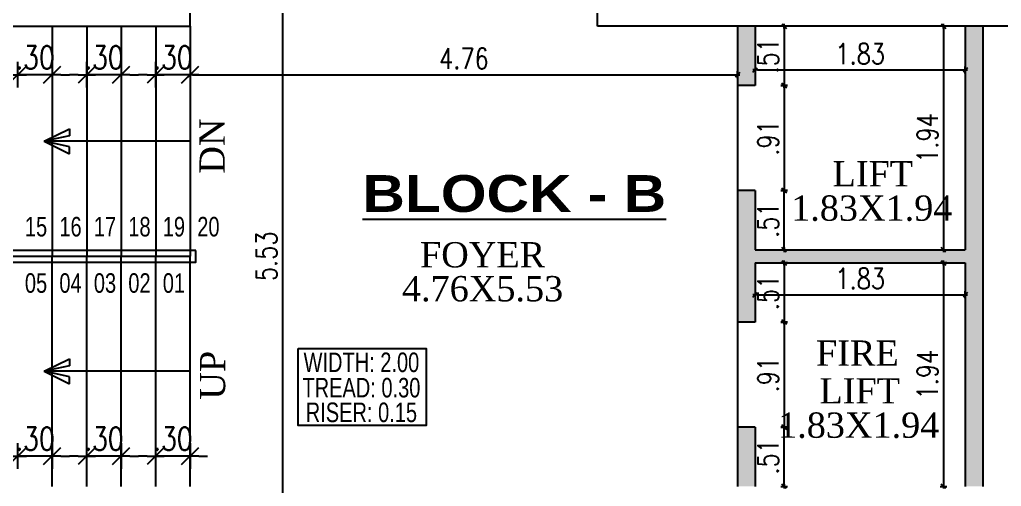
# Model space of a CAD drawing. Header units: inches. Extents: x 14235 to 14499, y 0 to 2549.
# Drawn here: x 14449.6 to 14458.15, y 2365.37 to 2369.43 of the extents above; entities that cross this region are included whole.
import ezdxf
from ezdxf.enums import TextEntityAlignment as Align

# ---------------------------------------------------------------- set-up
doc = ezdxf.new("R2010")
doc.units = ezdxf.units.IN
doc.header["$LTSCALE"] = 0.25
doc.header["$MEASUREMENT"] = 0
doc.header["$PDMODE"] = 35
for name, color, linetype in [('dimension', 7, 'Continuous'), ('Stair', 56, 'Continuous'), ('steel', 251, 'Continuous'), ('text', 7, 'Continuous'), ('text-large', 7, 'Continuous'), ('wall', 7, 'Continuous'), ('wall hatch', 7, 'Continuous'), ('walls', 7, 'Continuous'), ('WORK TEX', 6, 'Continuous'), ('WORKING DIM', 7, 'Continuous')]:
    doc.layers.add(name, color=color, linetype=linetype)
doc.styles.add('ARIAL', font='TIMES_0.TTF')
doc.styles.add('ARL', font='swisscl_0.ttf')
doc.styles.add('B', font='ARIBLK_0.TTF')
doc.styles.add('romans', font='romans.shx', dxfattribs={"width": 0.8})
doc.dimstyles.new('121', dxfattribs={"dimscale": 0.1, "dimtxt": 1.8, "dimasz": 0.2, "dimexe": 0.03125, "dimexo": 0.25, "dimgap": 0.5, "dimtad": 1, "dimzin": 4, "dimdsep": 46, "dimtxsty": 'romans', "dimblk1": 'MINITICK', "dimblk2": 'MINITICK', "dimsah": 1, "dimcen": 1, "dimse1": 1, "dimse2": 1, "dimclrd": 252, "dimclre": 256, "dimclrt": 7, "dimadec": 3, "dimazin": 0, "dimtfac": 0.8, "dimtix": 1, "dimtmove": 2, "dimatfit": 3, "dimfxl": 0, "dimtolj": 1, "dimtzin": 3, "dimarcsym": 0})
doc.dimstyles.new('minitick-100', dxfattribs={"dimscale": 0.1, "dimtxt": 2, "dimasz": 0.75, "dimexe": 0.03125, "dimexo": 0.25, "dimgap": 0.5, "dimtad": 1, "dimzin": 4, "dimdsep": 46, "dimtxsty": 'romans', "dimblk1": 'MINITICK', "dimblk2": 'MINITICK', "dimsah": 1, "dimcen": 1, "dimse1": 1, "dimse2": 1, "dimclrd": 252, "dimclre": 256, "dimclrt": 256, "dimadec": 3, "dimazin": 0, "dimtfac": 0.8, "dimtix": 1, "dimtmove": 2, "dimatfit": 3, "dimfxl": 0, "dimtolj": 1, "dimtzin": 3, "dimarcsym": 0})

# ---------------------------------------------------------------- blocks, each defined once
blk = doc.blocks.new('MINITICK')
at = {"color": 7}
for p, q in [((0, -1.5), (0, 1.5)), ((1, 1), (-1, -1)), ((-1, 0), (1, 0))]:
    blk.add_line(p, q, dxfattribs=at)
blk = doc.blocks.new('*D2023')
at = {"layer": 'Defpoints', "color": 0, "ltscale": 10, "transparency": 16777216}
for p in [(14450.787, 2365.7133), (14451.087, 2365.7133), (14450.787, 2365.6385)]:
    blk.add_point(p, dxfattribs=at)
at = {"layer": 'dimension', "color": 252, "lineweight": -2, "ltscale": 10, "transparency": 16777216}
for p, q in [((14450.712, 2365.6385), (14450.637, 2365.6385)), ((14451.087, 2365.6385), (14450.787, 2365.6385)), ((14451.162, 2365.6385), (14451.237, 2365.6385))]:
    blk.add_line(p, q, dxfattribs=at)
at = {"layer": 'dimension', "color": 252, "lineweight": -2, "ltscale": 10, "transparency": 16777216, "xscale": 0.07500000000000001, "yscale": 0.07500000000000001, "zscale": 0.07500000000000001}
blk.add_blockref('MINITICK', (14450.787, 2365.6385), dxfattribs=at)
at = {"layer": 'dimension', "color": 252, "lineweight": -2, "ltscale": 10, "transparency": 16777216, "xscale": 0.07500000000000001, "yscale": 0.07500000000000001, "zscale": 0.07500000000000001, "rotation": 180}
blk.add_blockref('MINITICK', (14451.087, 2365.6385), dxfattribs=at)
at = {"layer": 'dimension', "ltscale": 10, "transparency": 16777216, "insert": (14450.937, 2365.7885), "char_height": 0.2, "attachment_point": 5, "style": 'romans'}
blk.add_mtext('\\A1;.30', dxfattribs=at)
blk = doc.blocks.new('*D1714')
at = {"layer": 'Defpoints', "color": 0, "ltscale": 10, "transparency": 16777216}
for p in [(14450.187, 2365.7133), (14450.487, 2365.7133), (14450.187, 2365.6385)]:
    blk.add_point(p, dxfattribs=at)
at = {"layer": 'dimension', "color": 252, "lineweight": -2, "ltscale": 10, "transparency": 16777216}
for p, q in [((14450.112, 2365.6385), (14450.037, 2365.6385)), ((14450.487, 2365.6385), (14450.187, 2365.6385)), ((14450.562, 2365.6385), (14450.637, 2365.6385))]:
    blk.add_line(p, q, dxfattribs=at)
at = {"layer": 'dimension', "color": 252, "lineweight": -2, "ltscale": 10, "transparency": 16777216, "xscale": 0.07500000000000001, "yscale": 0.07500000000000001, "zscale": 0.07500000000000001}
blk.add_blockref('MINITICK', (14450.187, 2365.6385), dxfattribs=at)
at = {"layer": 'dimension', "color": 252, "lineweight": -2, "ltscale": 10, "transparency": 16777216, "xscale": 0.07500000000000001, "yscale": 0.07500000000000001, "zscale": 0.07500000000000001, "rotation": 180}
blk.add_blockref('MINITICK', (14450.487, 2365.6385), dxfattribs=at)
at = {"layer": 'dimension', "ltscale": 10, "transparency": 16777216, "insert": (14450.337, 2365.7885), "char_height": 0.2, "attachment_point": 5, "style": 'romans'}
blk.add_mtext('\\A1;.30', dxfattribs=at)
blk = doc.blocks.new('*D1715')
at = {"layer": 'Defpoints', "color": 0, "ltscale": 10, "transparency": 16777216}
for p in [(14449.587, 2365.7133), (14449.887, 2365.7133), (14449.587, 2365.6385)]:
    blk.add_point(p, dxfattribs=at)
at = {"layer": 'dimension', "color": 252, "lineweight": -2, "ltscale": 10, "transparency": 16777216}
for p, q in [((14449.512, 2365.6385), (14449.437, 2365.6385)), ((14449.887, 2365.6385), (14449.587, 2365.6385)), ((14449.962, 2365.6385), (14450.037, 2365.6385))]:
    blk.add_line(p, q, dxfattribs=at)
at = {"layer": 'dimension', "color": 252, "lineweight": -2, "ltscale": 10, "transparency": 16777216, "xscale": 0.07500000000000001, "yscale": 0.07500000000000001, "zscale": 0.07500000000000001}
blk.add_blockref('MINITICK', (14449.587, 2365.6385), dxfattribs=at)
at = {"layer": 'dimension', "color": 252, "lineweight": -2, "ltscale": 10, "transparency": 16777216, "xscale": 0.07500000000000001, "yscale": 0.07500000000000001, "zscale": 0.07500000000000001, "rotation": 180}
blk.add_blockref('MINITICK', (14449.887, 2365.6385), dxfattribs=at)
at = {"layer": 'dimension', "ltscale": 10, "transparency": 16777216, "insert": (14449.737, 2365.7885), "char_height": 0.2, "attachment_point": 5, "style": 'romans'}
blk.add_mtext('\\A1;.30', dxfattribs=at)
blk = doc.blocks.new('*D1718')
at = {"layer": 'Defpoints', "color": 0, "ltscale": 10, "transparency": 16777216}
for p in [(14450.787, 2368.9546), (14450.787, 2368.8799), (14451.087, 2368.8799)]:
    blk.add_point(p, dxfattribs=at)
at = {"layer": 'dimension', "color": 252, "lineweight": -2, "ltscale": 10, "transparency": 16777216}
for p, q in [((14450.712, 2368.9546), (14450.637, 2368.9546)), ((14451.087, 2368.9546), (14450.787, 2368.9546)), ((14451.162, 2368.9546), (14451.237, 2368.9546))]:
    blk.add_line(p, q, dxfattribs=at)
at = {"layer": 'dimension', "color": 252, "lineweight": -2, "ltscale": 10, "transparency": 16777216, "xscale": 0.07500000000000001, "yscale": 0.07500000000000001, "zscale": 0.07500000000000001}
blk.add_blockref('MINITICK', (14450.787, 2368.9546), dxfattribs=at)
at = {"layer": 'dimension', "color": 252, "lineweight": -2, "ltscale": 10, "transparency": 16777216, "xscale": 0.07500000000000001, "yscale": 0.07500000000000001, "zscale": 0.07500000000000001, "rotation": 180}
blk.add_blockref('MINITICK', (14451.087, 2368.9546), dxfattribs=at)
at = {"layer": 'dimension', "ltscale": 10, "transparency": 16777216, "insert": (14450.937, 2369.1046), "char_height": 0.2, "attachment_point": 5, "style": 'romans'}
blk.add_mtext('\\A1;.30', dxfattribs=at)
blk = doc.blocks.new('*D1719')
at = {"layer": 'Defpoints', "color": 0, "ltscale": 10, "transparency": 16777216}
for p in [(14450.187, 2368.9546), (14450.187, 2368.8799), (14450.487, 2368.8799)]:
    blk.add_point(p, dxfattribs=at)
at = {"layer": 'dimension', "color": 252, "lineweight": -2, "ltscale": 10, "transparency": 16777216}
for p, q in [((14450.112, 2368.9546), (14450.037, 2368.9546)), ((14450.487, 2368.9546), (14450.187, 2368.9546)), ((14450.562, 2368.9546), (14450.637, 2368.9546))]:
    blk.add_line(p, q, dxfattribs=at)
at = {"layer": 'dimension', "color": 252, "lineweight": -2, "ltscale": 10, "transparency": 16777216, "xscale": 0.07500000000000001, "yscale": 0.07500000000000001, "zscale": 0.07500000000000001}
blk.add_blockref('MINITICK', (14450.187, 2368.9546), dxfattribs=at)
at = {"layer": 'dimension', "color": 252, "lineweight": -2, "ltscale": 10, "transparency": 16777216, "xscale": 0.07500000000000001, "yscale": 0.07500000000000001, "zscale": 0.07500000000000001, "rotation": 180}
blk.add_blockref('MINITICK', (14450.487, 2368.9546), dxfattribs=at)
at = {"layer": 'dimension', "ltscale": 10, "transparency": 16777216, "insert": (14450.337, 2369.1046), "char_height": 0.2, "attachment_point": 5, "style": 'romans'}
blk.add_mtext('\\A1;.30', dxfattribs=at)
blk = doc.blocks.new('*D1720')
at = {"layer": 'Defpoints', "color": 0, "ltscale": 10, "transparency": 16777216}
for p in [(14449.587, 2368.9546), (14449.587, 2368.8799), (14449.887, 2368.8799)]:
    blk.add_point(p, dxfattribs=at)
at = {"layer": 'dimension', "color": 252, "lineweight": -2, "ltscale": 10, "transparency": 16777216}
for p, q in [((14449.512, 2368.9546), (14449.437, 2368.9546)), ((14449.887, 2368.9546), (14449.587, 2368.9546)), ((14449.962, 2368.9546), (14450.037, 2368.9546))]:
    blk.add_line(p, q, dxfattribs=at)
at = {"layer": 'dimension', "color": 252, "lineweight": -2, "ltscale": 10, "transparency": 16777216, "xscale": 0.07500000000000001, "yscale": 0.07500000000000001, "zscale": 0.07500000000000001}
blk.add_blockref('MINITICK', (14449.587, 2368.9546), dxfattribs=at)
at = {"layer": 'dimension', "color": 252, "lineweight": -2, "ltscale": 10, "transparency": 16777216, "xscale": 0.07500000000000001, "yscale": 0.07500000000000001, "zscale": 0.07500000000000001, "rotation": 180}
blk.add_blockref('MINITICK', (14449.887, 2368.9546), dxfattribs=at)
at = {"layer": 'dimension', "ltscale": 10, "transparency": 16777216, "insert": (14449.737, 2369.1046), "char_height": 0.2, "attachment_point": 5, "style": 'romans'}
blk.add_mtext('\\A1;.30', dxfattribs=at)
blk = doc.blocks.new('*D2129')
at = {"layer": 'Defpoints', "color": 0, "transparency": 16777216}
for p in [(14455.8507, 2368.9546), (14451.087, 2368.6667), (14455.8507, 2368.6667)]:
    blk.add_point(p, dxfattribs=at)
at = {"layer": 'WORKING DIM', "color": 252, "lineweight": -2, "transparency": 16777216}
blk.add_line((14451.107, 2368.9546), (14455.8307, 2368.9546), dxfattribs=at)
at = {"layer": 'WORKING DIM', "color": 252, "lineweight": -2, "transparency": 16777216, "xscale": 0.02, "yscale": 0.02, "zscale": 0.02, "rotation": 180}
blk.add_blockref('MINITICK', (14451.087, 2368.9546), dxfattribs=at)
at = {"layer": 'WORKING DIM', "color": 252, "lineweight": -2, "transparency": 16777216, "xscale": 0.02, "yscale": 0.02, "zscale": 0.02}
blk.add_blockref('MINITICK', (14455.8507, 2368.9546), dxfattribs=at)
at = {"layer": 'WORKING DIM', "color": 7, "transparency": 16777216, "insert": (14453.4689, 2369.0946), "char_height": 0.18, "attachment_point": 5, "style": 'romans'}
blk.add_mtext('\\A1;4.76', dxfattribs=at)
blk = doc.blocks.new('*D2130')
at = {"layer": 'Defpoints', "color": 0, "transparency": 16777216}
for p in [(14451.8919, 2370.1384), (14452.2684, 2370.1384), (14452.2684, 2364.6125)]:
    blk.add_point(p, dxfattribs=at)
at = {"layer": 'WORKING DIM', "color": 252, "lineweight": -2, "transparency": 16777216}
blk.add_line((14451.8919, 2364.6325), (14451.8919, 2370.1184), dxfattribs=at)
at = {"layer": 'WORKING DIM', "color": 252, "lineweight": -2, "transparency": 16777216, "xscale": 0.02, "yscale": 0.02, "zscale": 0.02}
for p, rotation in [((14451.8919, 2370.1384), 90), ((14451.8919, 2364.6125), 270)]:
    blk.add_blockref('MINITICK', p, dxfattribs=dict(at, rotation=rotation))
at = {"layer": 'WORKING DIM', "color": 7, "transparency": 16777216, "insert": (14451.7519, 2367.3755), "char_height": 0.18, "attachment_point": 5, "rotation": 90, "style": 'romans'}
blk.add_mtext('\\A1;5.53', dxfattribs=at)
blk = doc.blocks.new('*D1738')
at = {"layer": 'Defpoints', "color": 0, "transparency": 16777216}
for p in [(14456.0032, 2369.2014), (14457.8324, 2369.2014), (14457.8324, 2368.9956)]:
    blk.add_point(p, dxfattribs=at)
at = {"layer": 'WORKING DIM', "color": 252, "lineweight": -2, "transparency": 16777216}
blk.add_line((14456.0232, 2368.9956), (14457.8124, 2368.9956), dxfattribs=at)
at = {"layer": 'WORKING DIM', "color": 252, "lineweight": -2, "transparency": 16777216, "xscale": 0.02, "yscale": 0.02, "zscale": 0.02, "rotation": 180}
blk.add_blockref('MINITICK', (14456.0032, 2368.9956), dxfattribs=at)
at = {"layer": 'WORKING DIM', "color": 252, "lineweight": -2, "transparency": 16777216, "xscale": 0.02, "yscale": 0.02, "zscale": 0.02}
blk.add_blockref('MINITICK', (14457.8324, 2368.9956), dxfattribs=at)
at = {"layer": 'WORKING DIM', "color": 7, "transparency": 16777216, "insert": (14456.9178, 2369.1356), "char_height": 0.18, "attachment_point": 5, "style": 'romans'}
blk.add_mtext('\\A1;1.83', dxfattribs=at)
blk = doc.blocks.new('*D1739')
at = {"layer": 'Defpoints', "color": 0, "transparency": 16777216}
for p in [(14456.2557, 2369.3762), (14456.2557, 2367.4326), (14457.643, 2367.4326)]:
    blk.add_point(p, dxfattribs=at)
at = {"layer": 'WORKING DIM', "color": 252, "lineweight": -2, "transparency": 16777216}
blk.add_line((14457.643, 2369.3562), (14457.643, 2367.4526), dxfattribs=at)
at = {"layer": 'WORKING DIM', "color": 252, "lineweight": -2, "transparency": 16777216, "xscale": 0.02, "yscale": 0.02, "zscale": 0.02}
for p, rotation in [((14457.643, 2369.3762), 90), ((14457.643, 2367.4326), 270)]:
    blk.add_blockref('MINITICK', p, dxfattribs=dict(at, rotation=rotation))
at = {"layer": 'WORKING DIM', "color": 7, "transparency": 16777216, "insert": (14457.503, 2368.4044), "char_height": 0.18, "attachment_point": 5, "rotation": 90, "style": 'romans'}
blk.add_mtext('\\A1;1.94', dxfattribs=at)
blk = doc.blocks.new('*D1740')
at = {"layer": 'Defpoints', "color": 0, "transparency": 16777216}
for p in [(14456.0032, 2369.3762), (14456.0032, 2368.8617), (14456.2557, 2368.8617)]:
    blk.add_point(p, dxfattribs=at)
at = {"layer": 'WORKING DIM', "color": 252, "lineweight": -2, "transparency": 16777216}
blk.add_line((14456.2557, 2369.3562), (14456.2557, 2368.8817), dxfattribs=at)
at = {"layer": 'WORKING DIM', "color": 252, "lineweight": -2, "transparency": 16777216, "xscale": 0.02, "yscale": 0.02, "zscale": 0.02}
for p, rotation in [((14456.2557, 2369.3762), 90), ((14456.2557, 2368.8617), 270)]:
    blk.add_blockref('MINITICK', p, dxfattribs=dict(at, rotation=rotation))
at = {"layer": 'WORKING DIM', "color": 7, "transparency": 16777216, "insert": (14456.1157, 2369.119), "char_height": 0.18, "attachment_point": 5, "rotation": 90, "style": 'romans'}
blk.add_mtext('\\A1;.51', dxfattribs=at)
blk = doc.blocks.new('*D1741')
at = {"layer": 'Defpoints', "color": 0, "transparency": 16777216}
for p in [(14456.0032, 2368.8617), (14456.0032, 2367.9471), (14456.2557, 2367.9471)]:
    blk.add_point(p, dxfattribs=at)
at = {"layer": 'WORKING DIM', "color": 252, "lineweight": -2, "transparency": 16777216}
blk.add_line((14456.2557, 2368.8417), (14456.2557, 2367.9671), dxfattribs=at)
at = {"layer": 'WORKING DIM', "color": 252, "lineweight": -2, "transparency": 16777216, "xscale": 0.02, "yscale": 0.02, "zscale": 0.02}
for p, rotation in [((14456.2557, 2368.8617), 90), ((14456.2557, 2367.9471), 270)]:
    blk.add_blockref('MINITICK', p, dxfattribs=dict(at, rotation=rotation))
at = {"layer": 'WORKING DIM', "color": 7, "transparency": 16777216, "insert": (14456.1157, 2368.4044), "char_height": 0.18, "attachment_point": 5, "rotation": 90, "style": 'romans'}
blk.add_mtext('\\A1;.91', dxfattribs=at)
blk = doc.blocks.new('*D1742')
at = {"layer": 'Defpoints', "color": 0, "transparency": 16777216}
for p in [(14456.0032, 2367.9471), (14456.2557, 2367.9471), (14456.0032, 2367.4326)]:
    blk.add_point(p, dxfattribs=at)
at = {"layer": 'WORKING DIM', "color": 252, "lineweight": -2, "transparency": 16777216}
blk.add_line((14456.2557, 2367.4526), (14456.2557, 2367.9271), dxfattribs=at)
at = {"layer": 'WORKING DIM', "color": 252, "lineweight": -2, "transparency": 16777216, "xscale": 0.02, "yscale": 0.02, "zscale": 0.02}
for p, rotation in [((14456.2557, 2367.9471), 90), ((14456.2557, 2367.4326), 270)]:
    blk.add_blockref('MINITICK', p, dxfattribs=dict(at, rotation=rotation))
at = {"layer": 'WORKING DIM', "color": 7, "transparency": 16777216, "insert": (14456.1157, 2367.6899), "char_height": 0.18, "attachment_point": 5, "rotation": 90, "style": 'romans'}
blk.add_mtext('\\A1;.51', dxfattribs=at)
blk = doc.blocks.new('*D1743')
at = {"layer": 'Defpoints', "color": 0, "transparency": 16777216}
for p in [(14456.0032, 2367.3183), (14456.0032, 2366.8038), (14456.2557, 2366.8038)]:
    blk.add_point(p, dxfattribs=at)
at = {"layer": 'WORKING DIM', "color": 252, "lineweight": -2, "transparency": 16777216}
blk.add_line((14456.2557, 2367.2983), (14456.2557, 2366.8238), dxfattribs=at)
at = {"layer": 'WORKING DIM', "color": 252, "lineweight": -2, "transparency": 16777216, "xscale": 0.02, "yscale": 0.02, "zscale": 0.02}
for p, rotation in [((14456.2557, 2367.3183), 90), ((14456.2557, 2366.8038), 270)]:
    blk.add_blockref('MINITICK', p, dxfattribs=dict(at, rotation=rotation))
at = {"layer": 'WORKING DIM', "color": 7, "transparency": 16777216, "insert": (14456.1157, 2367.0611), "char_height": 0.18, "attachment_point": 5, "rotation": 90, "style": 'romans'}
blk.add_mtext('\\A1;.51', dxfattribs=at)
blk = doc.blocks.new('*D1744')
at = {"layer": 'Defpoints', "color": 0, "transparency": 16777216}
for p in [(14455.9269, 2366.8038), (14455.9269, 2365.8892), (14456.2557, 2365.8892)]:
    blk.add_point(p, dxfattribs=at)
at = {"layer": 'WORKING DIM', "color": 252, "lineweight": -2, "transparency": 16777216}
blk.add_line((14456.2557, 2366.7838), (14456.2557, 2365.9092), dxfattribs=at)
at = {"layer": 'WORKING DIM', "color": 252, "lineweight": -2, "transparency": 16777216, "xscale": 0.02, "yscale": 0.02, "zscale": 0.02}
for p, rotation in [((14456.2557, 2366.8038), 90), ((14456.2557, 2365.8892), 270)]:
    blk.add_blockref('MINITICK', p, dxfattribs=dict(at, rotation=rotation))
at = {"layer": 'WORKING DIM', "color": 7, "transparency": 16777216, "insert": (14456.1157, 2366.3465), "char_height": 0.18, "attachment_point": 5, "rotation": 90, "style": 'romans'}
blk.add_mtext('\\A1;.91', dxfattribs=at)
blk = doc.blocks.new('*D1745')
at = {"layer": 'Defpoints', "color": 0, "transparency": 16777216}
for p in [(14456.0032, 2365.8892), (14456.2557, 2365.8892), (14456.0032, 2365.3747)]:
    blk.add_point(p, dxfattribs=at)
at = {"layer": 'WORKING DIM', "color": 252, "lineweight": -2, "transparency": 16777216}
blk.add_line((14456.2557, 2365.3947), (14456.2557, 2365.8692), dxfattribs=at)
at = {"layer": 'WORKING DIM', "color": 252, "lineweight": -2, "transparency": 16777216, "xscale": 0.02, "yscale": 0.02, "zscale": 0.02}
for p, rotation in [((14456.2557, 2365.8892), 90), ((14456.2557, 2365.3747), 270)]:
    blk.add_blockref('MINITICK', p, dxfattribs=dict(at, rotation=rotation))
at = {"layer": 'WORKING DIM', "color": 7, "transparency": 16777216, "insert": (14456.1157, 2365.6319), "char_height": 0.18, "attachment_point": 5, "rotation": 90, "style": 'romans'}
blk.add_mtext('\\A1;.51', dxfattribs=at)
blk = doc.blocks.new('*D1746')
at = {"layer": 'Defpoints', "color": 0, "transparency": 16777216}
for p in [(14456.0032, 2367.3183), (14457.8324, 2367.3183), (14457.8324, 2367.0411)]:
    blk.add_point(p, dxfattribs=at)
at = {"layer": 'WORKING DIM', "color": 252, "lineweight": -2, "transparency": 16777216}
blk.add_line((14456.0232, 2367.0411), (14457.8124, 2367.0411), dxfattribs=at)
at = {"layer": 'WORKING DIM', "color": 252, "lineweight": -2, "transparency": 16777216, "xscale": 0.02, "yscale": 0.02, "zscale": 0.02, "rotation": 180}
blk.add_blockref('MINITICK', (14456.0032, 2367.0411), dxfattribs=at)
at = {"layer": 'WORKING DIM', "color": 252, "lineweight": -2, "transparency": 16777216, "xscale": 0.02, "yscale": 0.02, "zscale": 0.02}
blk.add_blockref('MINITICK', (14457.8324, 2367.0411), dxfattribs=at)
at = {"layer": 'WORKING DIM', "color": 7, "transparency": 16777216, "insert": (14456.9178, 2367.1811), "char_height": 0.18, "attachment_point": 5, "style": 'romans'}
blk.add_mtext('\\A1;1.83', dxfattribs=at)
blk = doc.blocks.new('*D1747')
at = {"layer": 'Defpoints', "color": 0, "transparency": 16777216}
for p in [(14457.4498, 2367.3183), (14457.4498, 2365.3747), (14457.643, 2365.3747)]:
    blk.add_point(p, dxfattribs=at)
at = {"layer": 'WORKING DIM', "color": 252, "lineweight": -2, "transparency": 16777216}
blk.add_line((14457.643, 2367.2983), (14457.643, 2365.3947), dxfattribs=at)
at = {"layer": 'WORKING DIM', "color": 252, "lineweight": -2, "transparency": 16777216, "xscale": 0.02, "yscale": 0.02, "zscale": 0.02}
for p, rotation in [((14457.643, 2367.3183), 90), ((14457.643, 2365.3747), 270)]:
    blk.add_blockref('MINITICK', p, dxfattribs=dict(at, rotation=rotation))
at = {"layer": 'WORKING DIM', "color": 7, "transparency": 16777216, "insert": (14457.503, 2366.3465), "char_height": 0.18, "attachment_point": 5, "rotation": 90, "style": 'romans'}
blk.add_mtext('\\A1;1.94', dxfattribs=at)

msp = doc.modelspace()

# ---------------------------------------------------------------- hatches: boundary and pattern name
at = {"layer": 'wall hatch'}
h = msp.add_hatch(color=8, dxfattribs=at)
h.dxf.hatch_style = 1
h.paths.add_polyline_path([(14456.0032, 2369.3762), (14455.8507, 2369.3762), (14455.8507, 2368.8617), (14456.0032, 2368.8617)], flags=17)
h.paths.add_polyline_path([(14456.0032, 2367.9471), (14455.8507, 2367.9471), (14455.8507, 2366.8038), (14456.0032, 2366.8038), (14456.0032, 2367.3183), (14457.8324, 2367.3183), (14457.8324, 2365.3747), (14457.9849, 2365.3747), (14457.9849, 2369.3762), (14457.8324, 2369.3762), (14457.8324, 2367.4326), (14456.0032, 2367.4326)])
h.paths.add_polyline_path([(14456.0032, 2365.8892), (14455.8507, 2365.8892), (14455.8507, 2365.3747), (14456.0032, 2365.3747)], flags=17)

# ---------------------------------------------------------------- linework, layer by layer
at = {"layer": 'Stair', "ltscale": 2}
for p, q in [((14449.887, 2369.3762), (14449.887, 2367.3755)), ((14450.187, 2369.3762), (14450.187, 2367.3755)), ((14450.487, 2369.3762), (14450.487, 2367.3755)), ((14450.787, 2369.3762), (14450.787, 2367.3755)), ((14451.087, 2369.3762), (14451.087, 2367.3755)), ((14449.8167, 2368.3758), (14450.0377, 2368.4839)), ((14450.0377, 2368.4839), (14450.0377, 2368.4239)), ((14450.0377, 2368.4239), (14449.8167, 2368.3758)), ((14451.087, 2368.3758), (14449.8167, 2368.3758)), ((14449.8167, 2368.3758), (14450.0377, 2368.2678)), ((14450.0377, 2368.3278), (14449.8167, 2368.3758)), ((14450.0377, 2368.2678), (14450.0377, 2368.3278)), ((14448.387, 2367.3755), (14451.087, 2367.3755)), ((14449.887, 2365.3747), (14449.887, 2367.3755)), ((14450.187, 2365.3747), (14450.187, 2367.3755)), ((14450.487, 2365.3747), (14450.487, 2367.3755)), ((14450.787, 2365.3747), (14450.787, 2367.3755)), ((14451.087, 2365.3747), (14451.087, 2367.3755)), ((14449.8167, 2366.3751), (14450.0377, 2366.4832)), ((14450.0377, 2366.4832), (14450.0377, 2366.4231)), ((14450.0377, 2366.4231), (14449.8167, 2366.3751)), ((14451.087, 2366.3751), (14449.8167, 2366.3751)), ((14449.8167, 2366.3751), (14450.0377, 2366.267)), ((14450.0377, 2366.327), (14449.8167, 2366.3751)), ((14450.0377, 2366.267), (14450.0377, 2366.327))]:
    msp.add_line(p, q, dxfattribs=at)
at = {"layer": 'steel', "ltscale": 10}
msp.add_lwpolyline([(14451.137, 2367.4255), (14448.337, 2367.4255), (14448.337, 2367.3255), (14451.137, 2367.3255)], close=True, dxfattribs=at)
at = {"layer": 'wall'}
for p, q in [((14451.087, 2369.3762), (14451.087, 2370.1384)), ((14454.6312, 2369.3762), (14454.6312, 2370.1384)), ((14446.387, 2369.3762), (14451.087, 2369.3762)), ((14459.1663, 2369.3762), (14454.6312, 2369.3762)), ((14456.0032, 2367.4326), (14457.8324, 2367.4326)), ((14456.0032, 2367.3183), (14457.8324, 2367.3183))]:
    msp.add_line(p, q, dxfattribs=at)
at = {"layer": 'walls'}
for p, q in [((14455.8507, 2369.3762), (14455.8507, 2365.3747)), ((14456.0032, 2369.3762), (14456.0032, 2368.8617)), ((14457.8324, 2369.3762), (14457.8324, 2367.4326)), ((14457.9849, 2369.3762), (14457.9849, 2365.3747)), ((14456.0032, 2368.8617), (14455.8507, 2368.8617)), ((14456.0032, 2367.9471), (14455.8507, 2367.9471)), ((14456.0032, 2367.9471), (14456.0032, 2367.4326)), ((14456.0032, 2367.3183), (14456.0032, 2366.8038)), ((14457.8324, 2367.3183), (14457.8324, 2365.3747)), ((14456.0032, 2366.8038), (14455.8507, 2366.8038)), ((14456.0032, 2365.8892), (14455.8507, 2365.8892)), ((14456.0032, 2365.8892), (14456.0032, 2365.3747))]:
    msp.add_line(p, q, dxfattribs=at)
at = {"layer": 'WORK TEX'}
msp.add_lwpolyline([(14452.0274, 2366.574), (14453.1393, 2366.574), (14453.1393, 2365.9029), (14452.0274, 2365.9029)], close=True, dxfattribs=at)

# ---------------------------------------------------------------- texts
at = {"layer": 'text', "color": 1, "style": 'B'}
msp.add_text('%%UBLOCK - B', height=0.32, dxfattribs=at).set_placement((14452.5861, 2367.7613))
at = {"layer": 'text-large', "style": 'ARIAL'}
for s, p in [('DN', (14451.3876, 2368.094)), ('UP', (14451.3917, 2366.1281))]:
    msp.add_text(s, height=0.22, rotation=90, dxfattribs=at).set_placement(p)
for s, p in [('LIFT', (14457.0273, 2368.0931)), ('1.83X1.94', (14457.0186, 2367.7946)), ('FOYER', (14453.6316, 2367.3888)), ('4.76X5.53', (14453.6315, 2367.0937)), ('FIRE', (14456.8931, 2366.5336)), ('LIFT', (14456.9136, 2366.2055)), ('1.83X1.94', (14456.9049, 2365.907))]:
    msp.add_text(s, height=0.22, dxfattribs=at).set_placement(p, align=Align.MIDDLE_CENTER)
at = {"layer": 'WORK TEX', "style": 'ARL'}
for s, p in [('15', (14449.7456, 2367.633)), ('16', (14450.0456, 2367.633)), ('17', (14450.3456, 2367.633)), ('18', (14450.6456, 2367.633)), ('19', (14450.9456, 2367.633)), ('20', (14451.2456, 2367.633)), ('05', (14449.7456, 2367.1429)), ('04', (14450.0456, 2367.1429)), ('03', (14450.3456, 2367.1429)), ('02', (14450.6456, 2367.1429)), ('01', (14450.9456, 2367.1429)), ('WIDTH: 2.00', (14452.5771, 2366.4536)), ('TREAD: 0.30', (14452.5771, 2366.233)), ('RISER: 0.15', (14452.5771, 2366.0186))]:
    msp.add_text(s, height=0.17, dxfattribs=at).set_placement(p, align=Align.MIDDLE_CENTER)

# ---------------------------------------------------------------- dimensions: what is measured, and where the dimension line sits
at = {"layer": 'dimension', "ltscale": 10}
for base, p1, p2, picture, middle in [((14449.587, 2368.9546), (14449.887, 2368.8799), (14449.587, 2368.8799), '*D1720', (14449.737, 2369.1046)), ((14450.187, 2368.9546), (14450.487, 2368.8799), (14450.187, 2368.8799), '*D1719', (14450.337, 2369.1046)), ((14450.787, 2368.9546), (14451.087, 2368.8799), (14450.787, 2368.8799), '*D1718', (14450.937, 2369.1046)), ((14449.587, 2365.6385), (14449.887, 2365.7133), (14449.587, 2365.7133), '*D1715', (14449.737, 2365.7885)), ((14450.187, 2365.6385), (14450.487, 2365.7133), (14450.187, 2365.7133), '*D1714', (14450.337, 2365.7885)), ((14450.787, 2365.6385), (14451.087, 2365.7133), (14450.787, 2365.7133), '*D2023', (14450.937, 2365.7885))]:
    dim = msp.add_linear_dim(base=base, p1=p1, p2=p2, dimstyle='minitick-100', dxfattribs=at)
    dim.commit()
    dim.dimension.update_dxf_attribs({"geometry": picture, "text_midpoint": middle})
at = {"layer": 'WORKING DIM'}
for base, p1, p2, picture, middle in [((14451.8919, 2370.1384), (14452.2684, 2364.6125), (14452.2684, 2370.1384), '*D2130', (14451.7519, 2367.3755)), ((14456.2557, 2368.8617), (14456.0032, 2369.3762), (14456.0032, 2368.8617), '*D1740', (14456.1157, 2369.119)), ((14457.643, 2367.4326), (14456.2557, 2369.3762), (14456.2557, 2367.4326), '*D1739', (14457.503, 2368.4044)), ((14456.2557, 2367.9471), (14456.0032, 2368.8617), (14456.0032, 2367.9471), '*D1741', (14456.1157, 2368.4044)), ((14456.2557, 2367.9471), (14456.0032, 2367.4326), (14456.0032, 2367.9471), '*D1742', (14456.1157, 2367.6899)), ((14456.2557, 2366.8038), (14456.0032, 2367.3183), (14456.0032, 2366.8038), '*D1743', (14456.1157, 2367.0611)), ((14457.643, 2365.3747), (14457.4498, 2367.3183), (14457.4498, 2365.3747), '*D1747', (14457.503, 2366.3465)), ((14456.2557, 2365.8892), (14455.9269, 2366.8038), (14455.9269, 2365.8892), '*D1744', (14456.1157, 2366.3465)), ((14456.2557, 2365.8892), (14456.0032, 2365.3747), (14456.0032, 2365.8892), '*D1745', (14456.1157, 2365.6319))]:
    dim = msp.add_linear_dim(base=base, p1=p1, p2=p2, angle=90, dimstyle='121', override={"dimfxl": 0.18, "dimfxlon": 1}, dxfattribs=at)
    dim.commit()
    dim.dimension.update_dxf_attribs({"geometry": picture, "text_midpoint": middle})
for base, p1, p2, picture, middle in [((14455.8507, 2368.9546), (14451.087, 2368.6667), (14455.8507, 2368.6667), '*D2129', (14453.4689, 2369.0946)), ((14457.8324, 2368.9956), (14456.0032, 2369.2014), (14457.8324, 2369.2014), '*D1738', (14456.9178, 2369.1356)), ((14457.8324, 2367.0411), (14456.0032, 2367.3183), (14457.8324, 2367.3183), '*D1746', (14456.9178, 2367.1811))]:
    dim = msp.add_linear_dim(base=base, p1=p1, p2=p2, dimstyle='121', override={"dimfxl": 0.18, "dimfxlon": 1}, dxfattribs=at)
    dim.commit()
    dim.dimension.update_dxf_attribs({"geometry": picture, "text_midpoint": middle})

doc.saveas('drawing.dxf')
